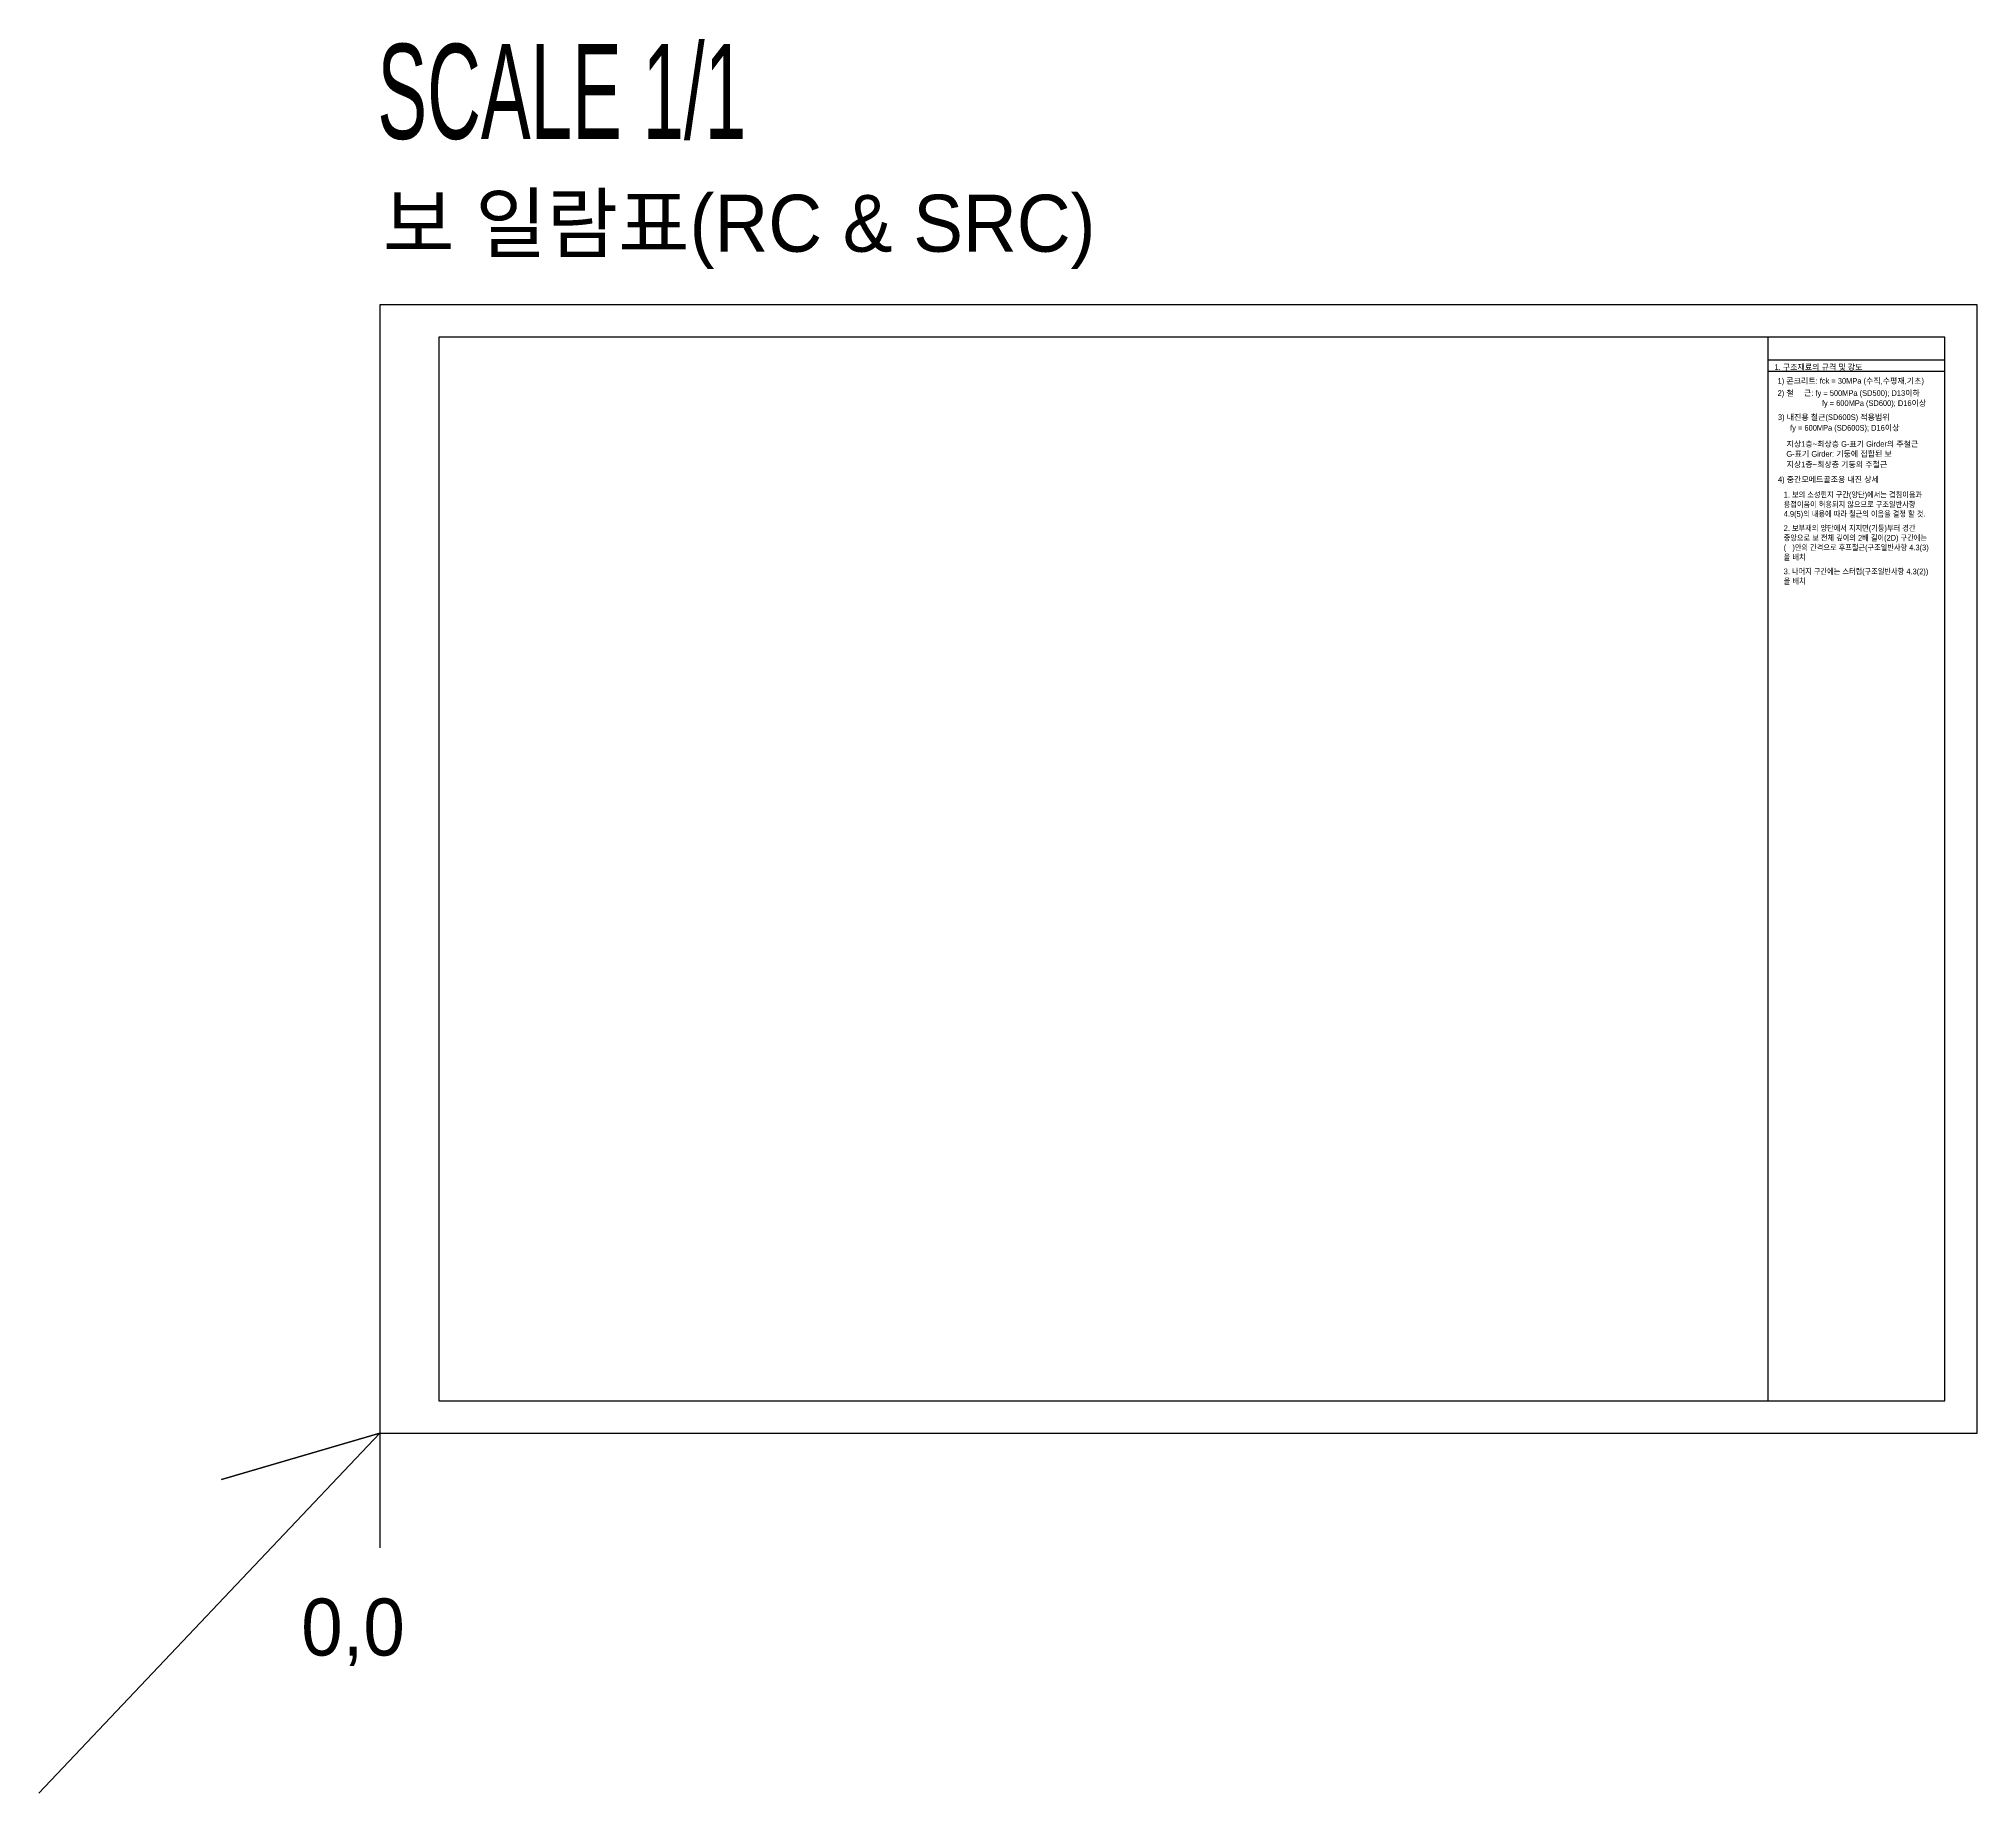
# Model space of a CAD drawing. Header units: millimetres. Extents: x -180 to 841, y -190 to 734.
import ezdxf
from ezdxf.enums import TextEntityAlignment as Align

# ---------------------------------------------------------------- set-up
doc = ezdxf.new("R2010")
doc.units = ezdxf.units.MM
for name, color, linetype in [('A-SYM', 7, 'CONTINUOUS'), ('A-TEXT-NOTE', 7, 'CONTINUOUS'), ('S-TEXT-NOTE', 7, 'CONTINUOUS')]:
    doc.layers.add(name, color=color, linetype=linetype)
doc.layers.add('NOPLOT', color=193, linetype='CONTINUOUS', plot=False)
doc.styles.add('Gtx', font='')
doc.styles.get('Gtx').set_extended_font_data('Dotum')

msp = doc.modelspace()

# ---------------------------------------------------------------- linework, layer by layer
at = {"layer": 'NOPLOT'}
for p, q in [((731, 565), (824, 565)), ((731, 559), (824, 559))]:
    msp.add_line(p, q, dxfattribs=at)
for points in [[(0, 0), (841, 0), (841, 594), (0, 594)], [(31, 17), (824, 17), (824, 577), (31, 577)], [(31, 17), (731, 17), (731, 577), (31, 577)]]:
    msp.add_lwpolyline(points, close=True, dxfattribs=at)
msp.add_lwpolyline([(-179.6, -189.6), (0, 0), (-83.3, -24.5), (0, 0), (0, -60.4)], dxfattribs=at)

# ---------------------------------------------------------------- texts
at = {"layer": 'A-SYM', "color": 2, "style": 'Gtx'}
msp.add_text('보 일람표(RC & SRC)', height=30, dxfattribs=at).set_placement((1.6, 621.9))
at = {"layer": 'A-TEXT-NOTE', "color": 3, "style": 'Gtx', "width": 0.6}
msp.add_text('SCALE 1/1', height=50, dxfattribs=at).set_placement((-1.3, 706.3), align=Align.MIDDLE_LEFT)
at = {"layer": 'NOPLOT', "style": 'Gtx'}
msp.add_text('0,0', height=30, dxfattribs=at).set_placement((-41.4, -117.1))
at = {"layer": 'S-TEXT-NOTE', "style": 'Gtx'}
for s, p in [('1. 구조재료의 규격 및 강도', (734.3, 558.8)), ('1) 콘크리트: fck = 30MPa (수직,수평재,기초)', (735.9, 551.5)), ('2) 철     근: fy = 500MPa (SD500); D13이하 ', (735.9, 545.1)), ('fy = 600MPa (SD600); D16이상', (759.2, 539.8)), ('3) 내진용 철근(SD600S) 적용범위', (736.1, 532.4)), ('fy = 600MPa (SD600S); D16이상', (742.5, 526.8)), ('4) 중간모메트골조용 내진 상세', (736.1, 499.6))]:
    msp.add_text(s, height=3, dxfattribs=at).set_placement(p, align=Align.BOTTOM_LEFT)
for s, p in [('지상1층~최상층 G-표기 Girder의 주철근', (740.6, 519.2)), ('G-표기 Girder: 기둥에 접합된 보', (740.5, 514)), ('지상1층~최상층 기둥의 주철근', (740.6, 508.4))]:
    msp.add_text(s, height=3, dxfattribs=at).set_placement(p)
at = {"layer": 'S-TEXT-NOTE', "style": 'Gtx', "width": 0.9}
for s, p in [('용접이음이 허용되지 않으므로 구조일반사항', (739.1, 487.4)), ('1. 보의 소성힌지 구간(양단)에서는 겹침이음과', (739.1, 492.5)), ('4.9(5)의 내용에 따라 철근의 이음을 결정 할 것. ', (739.1, 482.4)), ('2. 보부재의 양단에서 지지면(기둥)부터 경간', (739.1, 474.9)), ('중앙으로 보 전체 깊이의 2배 길이(2D) 구간에는', (739.1, 469.8)), ('을 배치', (739.1, 459.6)), ('(   )안의 간격으로 후프철근(구조일반사항 4.3(3)', (739.1, 464.7)), ('3. 나머지 구간에는 스터럽(구조일반사항 4.3(2))', (739.1, 452.1)), ('을 배치', (739.1, 447))]:
    msp.add_text(s, height=3, dxfattribs=at).set_placement(p)

doc.saveas('drawing.dxf')
